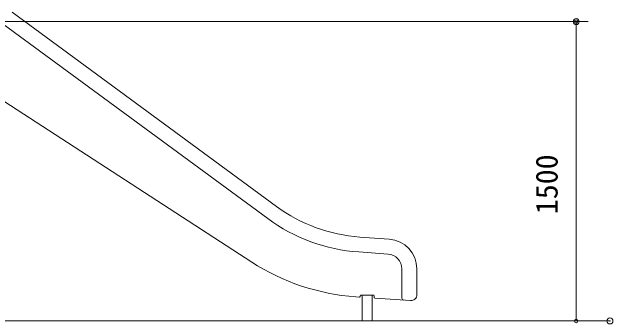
# Model space of a CAD drawing. Units: millimetres on the paper, scale 1:60. Extents: x 0 to 420, y -297 to 594.
# Drawn here: x 159.7 to 209.9, y 184.5 to 210.5 of the extents above; entities that cross this region are included whole.
import ezdxf
from ezdxf.enums import TextEntityAlignment as Align

# ---------------------------------------------------------------- set-up
doc = ezdxf.new("R2010")
doc.units = ezdxf.units.MM
doc.header["$PDMODE"] = 32
doc.header["$PDSIZE"] = 0.5
doc.layers.add('LY_1', color=7, linetype='Continuous', lineweight=9)
doc.styles.add('ＭＳ ゴシック', font='')
doc.styles.get('ＭＳ ゴシック').set_extended_font_data('MS Gothic')

# ---------------------------------------------------------------- blocks, each defined once
blk = doc.blocks.new('-000-_DOTSMALL')
at = {"color": 7, "linetype": 'Continuous', "lineweight": 9}
blk.add_circle((0, 0), 0.0625, dxfattribs=at)
blk.add_circle((0, 0), 0.0625, dxfattribs=at)

msp = doc.modelspace()

# ---------------------------------------------------------------- linework, layer by layer
at = {"layer": 'LY_1'}
for p, q in [((181.789, 194.275), (159.673, 210.512)), ((181.049, 193.267), (158.933, 209.504)), ((155.004, 205.637), (179.714, 189.634)), ((188.749, 191.721), (191.191, 191.551)), ((188.662, 190.474), (191.104, 190.304)), ((192.267, 189.057), (192.267, 186.619)), ((193.517, 189.057), (193.517, 186.912)), ((188.401, 186.734), (188.713, 186.712)), ((188.767, 186.797), (188.767, 186.762)), ((188.85, 186.88), (189.85, 186.88)), ((188.934, 186.88), (188.934, 184.713)), ((189.767, 186.88), (189.767, 184.713)), ((189.934, 186.797), (189.934, 186.704)), ((190.011, 186.621), (192.982, 186.413)), ((44.364, 184.713), (209.66, 184.713))]:
    msp.add_line(p, q, dxfattribs=at)
at = {"layer": 'LY_1', "lineweight": 18}
for p, q in [((145.124, 209.713), (207.833, 209.713)), ((206.833, 184.713), (206.833, 209.713))]:
    msp.add_line(p, q, dxfattribs=at)
at = {"layer": 'LY_1'}
for centre, radius, start, end in [((189.679, 205.022), 13.333, 233.7147, 266), ((189.679, 205.022), 14.583, 233.7147, 266), ((191.017, 189.057), 2.5, 0, 86), ((191.017, 189.057), 1.25, 0, 86), ((189.679, 205.022), 18.333, 237.0717, 266), ((193.017, 186.912), 0.5, 266, 0), ((188.717, 186.762), 0.05, 266, 0), ((188.85, 186.797), 0.0833, 90, 180), ((189.85, 186.797), 0.0833, 0, 90), ((190.017, 186.704), 0.0833, 180, 266), ((192.434, 186.619), 0.167, 180, 266)]:
    msp.add_arc(centre, radius, start, end, dxfattribs=at)
for p in [(206.833, 209.713), (209.66, 184.713)]:
    msp.add_point(p, dxfattribs=at)

# ---------------------------------------------------------------- block references
at = {"layer": 'LY_1', "xscale": 2.32, "yscale": 2.32}
for p, rotation in [((206.833, 209.713), 90), ((206.833, 184.713), 270)]:
    msp.add_blockref('-000-_DOTSMALL', p, dxfattribs=dict(at, rotation=rotation))

# ---------------------------------------------------------------- texts
at = {"layer": 'LY_1', "style": 'ＭＳ ゴシック'}
msp.add_text('1500', height=1.833, rotation=90, dxfattribs=at).set_placement((205.833, 193.634), align=Align.BOTTOM_LEFT)

doc.saveas('drawing.dxf')
